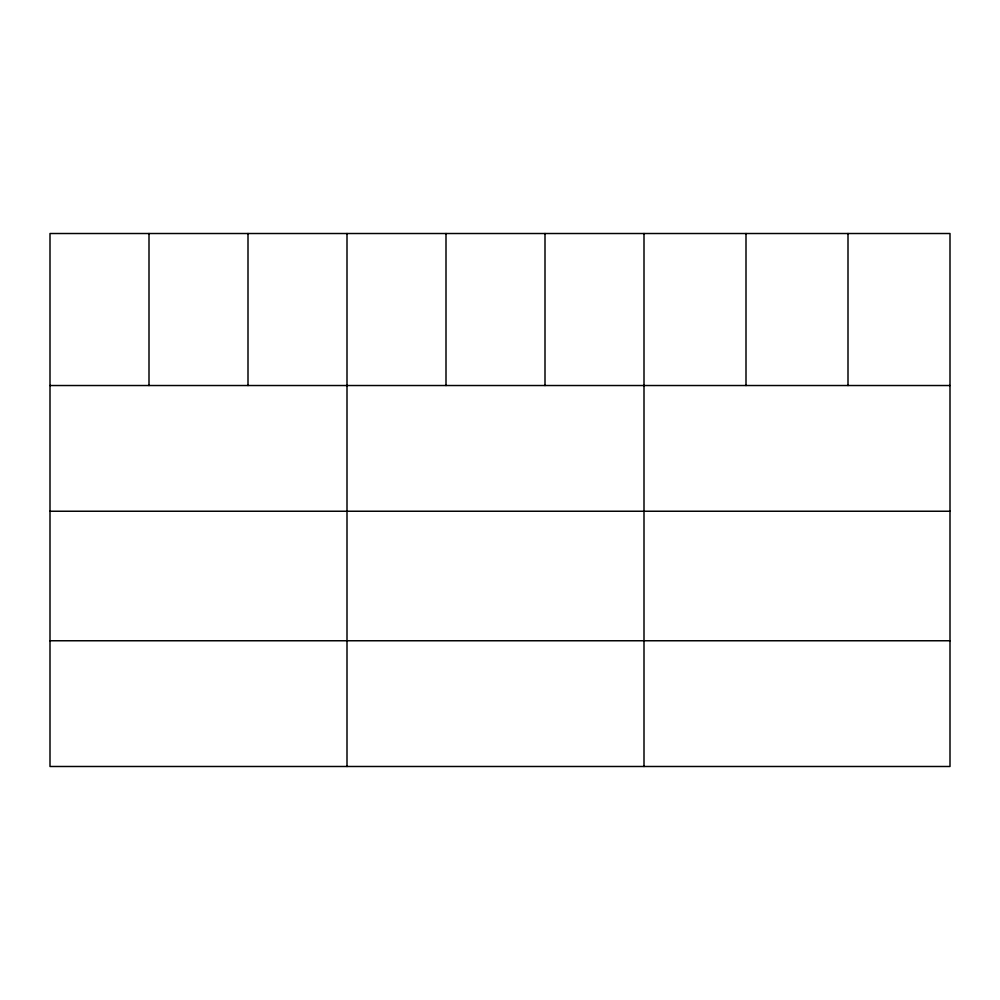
<?xml version="1.0" encoding="UTF-8"?>
<svg xmlns="http://www.w3.org/2000/svg" width="1000" height="1000" viewBox="0 0 1000 1000"><rect width="100%" height="100%" fill="white"/><g stroke="black" fill="none" stroke-linecap="round" stroke-linejoin="round"><path stroke-width="1.5" d="M950 511.238L950 233.512L50 233.512L50 766.488L950 766.488L950 511.238L50 511.238M50 385.525L950 385.525M50 640.763L950 640.763M848 233.512L848 385.525M746 233.512L746 385.525M644 233.512L644 766.488M545 233.512L545 385.525M446 233.512L446 385.525M347 233.512L347 766.488M248 233.512L248 385.525M149 233.512L149 385.525"/></g></svg>
